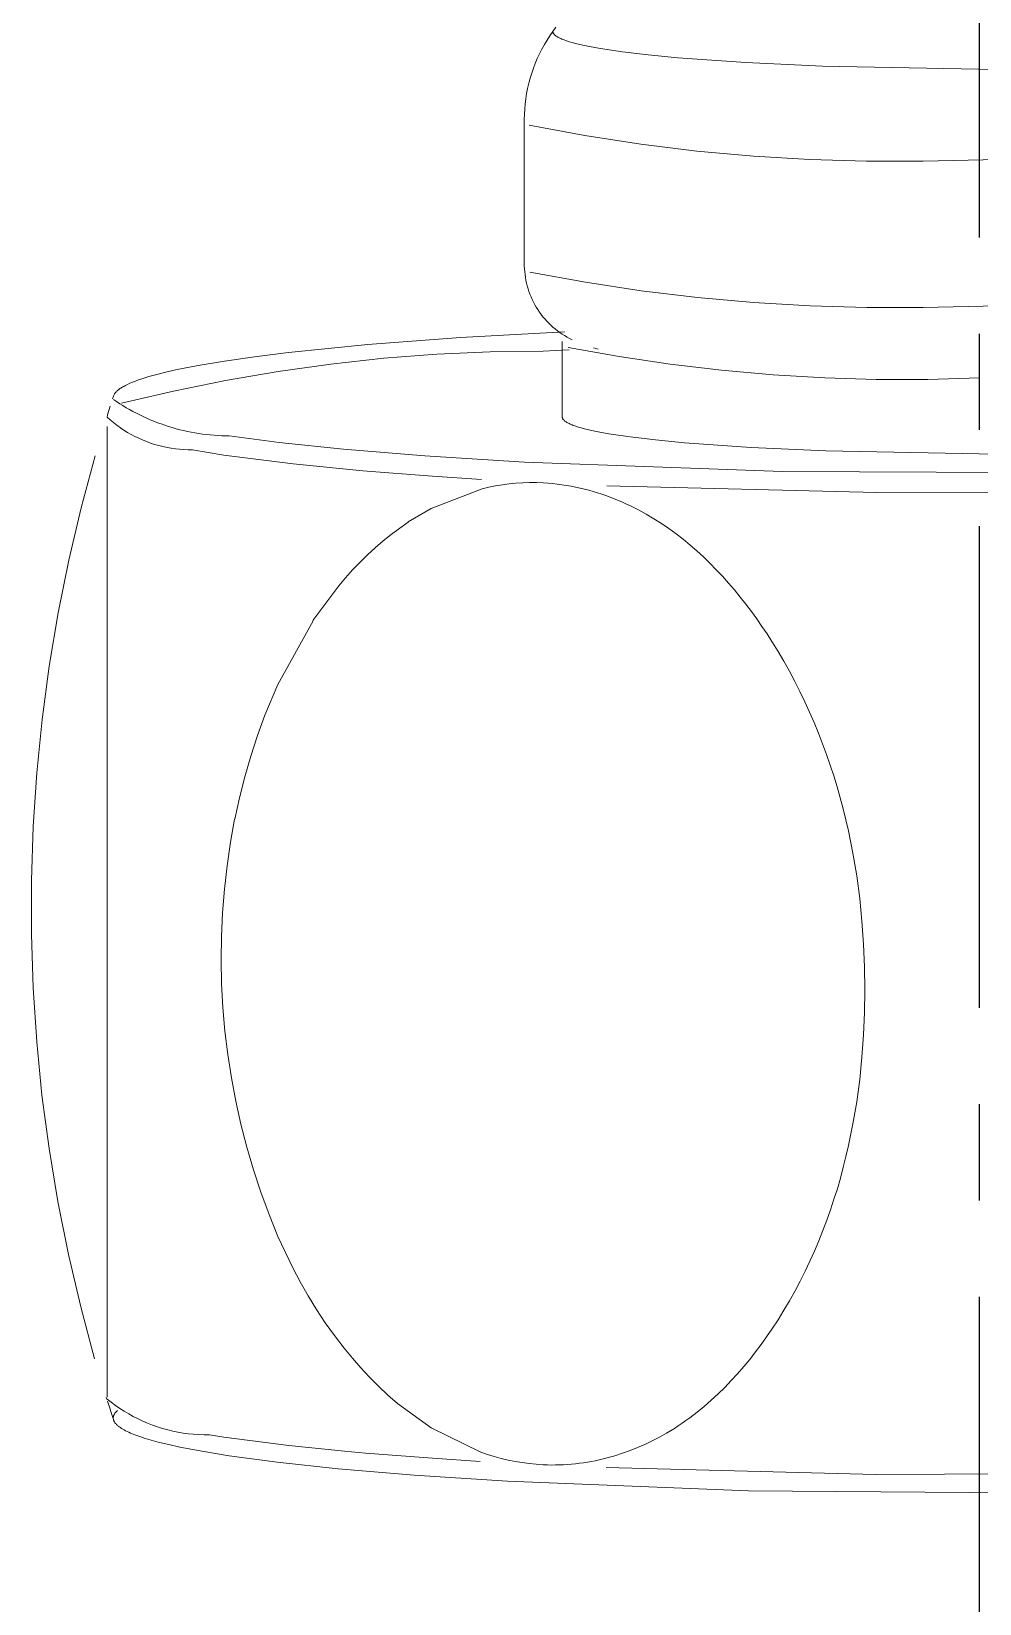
# Model space of a CAD drawing. Header units: millimetres. Extents: x 580 to 1174, y -1119 to -699.
# Drawn here: x 1019.63 to 1032.13, y -1068.07 to -1047.34 of the extents above; entities that cross this region are included whole.
import ezdxf

# ---------------------------------------------------------------- set-up
doc = ezdxf.new("R2010")
doc.units = ezdxf.units.MM
doc.header["$LTSCALE"] = 0.1
doc.linetypes.add('CENTERX2', pattern=[101.6, 63.5, -12.7, 12.7, -12.7])
doc.layers.get('0').update_dxf_attribs({"lineweight": 13})
doc.layers.add('CENTER', color=1, linetype='CENTERX2')

msp = doc.modelspace()

# ---------------------------------------------------------------- linework, layer by layer
for p, q in [((1026.391, -1047.51), (1026.426, -1047.45)), ((1026.426, -1047.45), (1026.463, -1047.392)), ((1026.463, -1047.392), (1026.502, -1047.336)), ((1026.541, -1047.281), (1026.502, -1047.336)), ((1026.502, -1047.336), (1026.503, -1047.341)), ((1026.503, -1047.341), (1026.504, -1047.347)), ((1026.504, -1047.347), (1026.506, -1047.352)), ((1026.506, -1047.352), (1026.508, -1047.358)), ((1026.508, -1047.358), (1026.511, -1047.363)), ((1026.511, -1047.363), (1026.515, -1047.369)), ((1026.515, -1047.369), (1026.52, -1047.374)), ((1026.52, -1047.374), (1026.525, -1047.38)), ((1026.525, -1047.38), (1026.531, -1047.386)), ((1026.531, -1047.386), (1026.538, -1047.391)), ((1026.538, -1047.391), (1026.546, -1047.397)), ((1026.546, -1047.397), (1026.555, -1047.402)), ((1026.555, -1047.402), (1026.564, -1047.408)), ((1026.564, -1047.408), (1026.574, -1047.414)), ((1026.574, -1047.414), (1026.585, -1047.419)), ((1026.585, -1047.419), (1026.596, -1047.425)), ((1026.596, -1047.425), (1026.609, -1047.431)), ((1026.609, -1047.431), (1026.622, -1047.436)), ((1026.622, -1047.436), (1026.636, -1047.442)), ((1026.636, -1047.442), (1026.651, -1047.448)), ((1026.651, -1047.448), (1026.684, -1047.459)), ((1026.297, -1047.694), (1026.326, -1047.631)), ((1026.326, -1047.631), (1026.357, -1047.57)), ((1026.357, -1047.57), (1026.391, -1047.51)), ((1026.684, -1047.459), (1026.72, -1047.471)), ((1026.72, -1047.471), (1026.759, -1047.482)), ((1026.759, -1047.482), (1026.802, -1047.494)), ((1026.802, -1047.494), (1026.897, -1047.516)), ((1026.897, -1047.516), (1027.007, -1047.539)), ((1027.007, -1047.539), (1027.131, -1047.561)), ((1027.131, -1047.561), (1027.419, -1047.604)), ((1027.419, -1047.604), (1027.76, -1047.645)), ((1027.76, -1047.645), (1028.15, -1047.683)), ((1026.224, -1047.887), (1026.246, -1047.822)), ((1026.246, -1047.822), (1026.27, -1047.758)), ((1026.27, -1047.758), (1026.297, -1047.694)), ((1028.15, -1047.683), (1029.049, -1047.746)), ((1029.049, -1047.746), (1030.057, -1047.792)), ((1030.057, -1047.792), (1032.821, -1047.846)), ((1026.17, -1048.087), (1026.186, -1048.02)), ((1026.186, -1048.02), (1026.204, -1047.953)), ((1026.204, -1047.953), (1026.224, -1047.887)), ((1026.138, -1048.291), (1026.147, -1048.223)), ((1026.147, -1048.223), (1026.157, -1048.154)), ((1026.157, -1048.154), (1026.17, -1048.087)), ((1026.127, -1048.497), (1026.129, -1048.428)), ((1026.129, -1048.428), (1026.132, -1048.36)), ((1026.132, -1048.36), (1026.138, -1048.291)), ((1026.127, -1048.497), (1026.127, -1050.429)), ((1026.925, -1048.71), (1026.193, -1048.574)), ((1027.662, -1048.823), (1026.925, -1048.71)), ((1028.403, -1048.913), (1027.662, -1048.823)), ((1029.146, -1048.98), (1028.403, -1048.913)), ((1029.892, -1049.025), (1029.146, -1048.98)), ((1030.638, -1049.046), (1029.892, -1049.025)), ((1031.383, -1049.045), (1030.638, -1049.046)), ((1034.336, -1048.984), (1031.383, -1049.045)), ((1026.127, -1050.429), (1026.129, -1050.467)), ((1026.129, -1050.467), (1026.132, -1050.505)), ((1026.132, -1050.505), (1026.136, -1050.543)), ((1026.136, -1050.543), (1026.141, -1050.581)), ((1026.932, -1050.643), (1026.2, -1050.51)), ((1026.141, -1050.581), (1026.148, -1050.618)), ((1026.148, -1050.618), (1026.156, -1050.656)), ((1026.156, -1050.656), (1026.165, -1050.693)), ((1026.165, -1050.693), (1026.176, -1050.729)), ((1026.176, -1050.729), (1026.188, -1050.766)), ((1026.188, -1050.766), (1026.201, -1050.801)), ((1027.668, -1050.755), (1026.932, -1050.643)), ((1028.408, -1050.844), (1027.668, -1050.755)), ((1026.201, -1050.801), (1026.215, -1050.837)), ((1026.215, -1050.837), (1026.23, -1050.872)), ((1026.23, -1050.872), (1026.247, -1050.906)), ((1026.247, -1050.906), (1026.265, -1050.94)), ((1026.265, -1050.94), (1026.284, -1050.973)), ((1026.284, -1050.973), (1026.304, -1051.005)), ((1029.15, -1050.911), (1028.408, -1050.844)), ((1029.895, -1050.955), (1029.15, -1050.911)), ((1030.64, -1050.976), (1029.895, -1050.955)), ((1031.384, -1050.975), (1030.64, -1050.976)), ((1034.336, -1050.915), (1031.384, -1050.975)), ((1026.304, -1051.005), (1026.326, -1051.037)), ((1026.326, -1051.037), (1026.348, -1051.068)), ((1026.348, -1051.068), (1026.372, -1051.098)), ((1026.372, -1051.098), (1026.396, -1051.127)), ((1026.396, -1051.127), (1026.422, -1051.156)), ((1026.422, -1051.156), (1026.448, -1051.183)), ((1026.448, -1051.183), (1026.476, -1051.21)), ((1025.286, -1051.374), (1024.063, -1051.466)), ((1026.66, -1051.297), (1025.286, -1051.374)), ((1026.476, -1051.21), (1026.504, -1051.235)), ((1026.504, -1051.235), (1026.533, -1051.26)), ((1026.533, -1051.26), (1026.563, -1051.283)), ((1026.563, -1051.283), (1026.594, -1051.306)), ((1026.594, -1051.306), (1026.626, -1051.327)), ((1026.626, -1051.327), (1026.658, -1051.348)), ((1026.658, -1051.348), (1026.691, -1051.367)), ((1026.691, -1051.367), (1026.724, -1051.385)), ((1026.724, -1051.385), (1026.759, -1051.402)), ((1023.019, -1051.57), (1022.571, -1051.626)), ((1024.063, -1051.466), (1023.019, -1051.57)), ((1024.974, -1051.594), (1024.274, -1051.647)), ((1025.676, -1051.563), (1024.974, -1051.594)), ((1026.377, -1051.553), (1025.676, -1051.563)), ((1026.377, -1051.553), (1026.72, -1051.537)), ((1026.627, -1051.425), (1026.627, -1052.421)), ((1026.706, -1051.506), (1027.375, -1051.625)), ((1027.041, -1051.509), (1027.1, -1051.526)), ((1021.53, -1051.8), (1021.401, -1051.829)), ((1021.827, -1051.741), (1021.53, -1051.8)), ((1022.173, -1051.683), (1021.827, -1051.741)), ((1022.571, -1051.626), (1022.173, -1051.683)), ((1023.576, -1051.722), (1022.881, -1051.819)), ((1024.274, -1051.647), (1023.576, -1051.722)), ((1027.375, -1051.625), (1028.049, -1051.725)), ((1028.049, -1051.725), (1028.726, -1051.805)), ((1028.726, -1051.805), (1029.405, -1051.865)), ((1020.855, -1052.012), (1020.842, -1052.019)), ((1020.868, -1052.005), (1020.855, -1052.012)), ((1020.897, -1051.99), (1020.868, -1052.005)), ((1020.929, -1051.976), (1020.897, -1051.99)), ((1020.964, -1051.961), (1020.929, -1051.976)), ((1021.001, -1051.947), (1020.964, -1051.961)), ((1021.041, -1051.932), (1021.001, -1051.947)), ((1021.084, -1051.918), (1021.041, -1051.932)), ((1021.178, -1051.888), (1021.084, -1051.918)), ((1021.283, -1051.859), (1021.178, -1051.888)), ((1021.401, -1051.829), (1021.283, -1051.859)), ((1022.189, -1051.938), (1021.501, -1052.078)), ((1022.881, -1051.819), (1022.189, -1051.938)), ((1029.405, -1051.865), (1030.086, -1051.905)), ((1030.086, -1051.905), (1030.767, -1051.925)), ((1030.767, -1051.925), (1031.448, -1051.925)), ((1031.448, -1051.925), (1032.127, -1051.904)), ((1020.713, -1052.144), (1020.7, -1052.183)), ((1020.71, -1052.189), (1020.752, -1052.217)), ((1020.715, -1052.137), (1020.712, -1052.144)), ((1020.718, -1052.131), (1020.715, -1052.137)), ((1020.721, -1052.124), (1020.718, -1052.131)), ((1020.725, -1052.117), (1020.721, -1052.124)), ((1020.73, -1052.11), (1020.725, -1052.117)), ((1020.735, -1052.103), (1020.73, -1052.11)), ((1020.74, -1052.096), (1020.735, -1052.103)), ((1020.747, -1052.089), (1020.74, -1052.096)), ((1020.753, -1052.082), (1020.747, -1052.089)), ((1020.752, -1052.217), (1020.794, -1052.245)), ((1020.761, -1052.076), (1020.753, -1052.082)), ((1020.769, -1052.069), (1020.761, -1052.076)), ((1020.777, -1052.062), (1020.769, -1052.069)), ((1020.787, -1052.054), (1020.777, -1052.062)), ((1020.796, -1052.047), (1020.787, -1052.054)), ((1020.807, -1052.04), (1020.796, -1052.047)), ((1020.818, -1052.033), (1020.807, -1052.04)), ((1020.829, -1052.026), (1020.818, -1052.033)), ((1021.501, -1052.078), (1020.818, -1052.239)), ((1020.842, -1052.019), (1020.829, -1052.026)), ((1020.631, -1052.396), (1020.627, -1052.421)), ((1020.627, -1052.421), (1020.669, -1052.459)), ((1020.669, -1052.278), (1020.632, -1052.393)), ((1020.794, -1052.245), (1020.836, -1052.271)), ((1020.836, -1052.271), (1020.879, -1052.298)), ((1020.879, -1052.298), (1020.923, -1052.323)), ((1020.923, -1052.323), (1020.968, -1052.347)), ((1020.968, -1052.347), (1021.013, -1052.371)), ((1021.013, -1052.371), (1021.058, -1052.394)), ((1021.058, -1052.394), (1021.104, -1052.416)), ((1021.104, -1052.416), (1021.15, -1052.437)), ((1026.627, -1052.421), (1026.628, -1052.426)), ((1026.628, -1052.426), (1026.629, -1052.432)), ((1020.627, -1052.699), (1020.627, -1052.548)), ((1020.669, -1052.459), (1020.712, -1052.494)), ((1020.712, -1052.494), (1020.757, -1052.529)), ((1020.757, -1052.529), (1020.802, -1052.562)), ((1020.802, -1052.562), (1020.848, -1052.593)), ((1020.848, -1052.593), (1020.896, -1052.623)), ((1020.896, -1052.623), (1020.945, -1052.651)), ((1021.15, -1052.437), (1021.197, -1052.458)), ((1021.197, -1052.458), (1021.245, -1052.477)), ((1021.245, -1052.477), (1021.292, -1052.496)), ((1021.292, -1052.496), (1021.34, -1052.513)), ((1021.34, -1052.513), (1021.389, -1052.53)), ((1021.389, -1052.53), (1021.437, -1052.546)), ((1021.437, -1052.546), (1021.486, -1052.561)), ((1021.486, -1052.561), (1021.536, -1052.575)), ((1021.536, -1052.575), (1021.585, -1052.588)), ((1021.585, -1052.588), (1021.635, -1052.6)), ((1021.635, -1052.6), (1021.685, -1052.611)), ((1021.685, -1052.611), (1021.735, -1052.621)), ((1021.735, -1052.621), (1021.785, -1052.63)), ((1021.785, -1052.63), (1021.836, -1052.638)), ((1026.629, -1052.432), (1026.631, -1052.437)), ((1026.631, -1052.437), (1026.633, -1052.442)), ((1026.633, -1052.442), (1026.636, -1052.448)), ((1026.636, -1052.448), (1026.64, -1052.453)), ((1026.64, -1052.453), (1026.644, -1052.459)), ((1026.644, -1052.459), (1026.65, -1052.464)), ((1026.65, -1052.464), (1026.656, -1052.47)), ((1026.656, -1052.47), (1026.663, -1052.475)), ((1026.663, -1052.475), (1026.67, -1052.481)), ((1026.67, -1052.481), (1026.678, -1052.486)), ((1026.678, -1052.486), (1026.687, -1052.492)), ((1026.687, -1052.492), (1026.697, -1052.497)), ((1026.697, -1052.497), (1026.708, -1052.503)), ((1026.708, -1052.503), (1026.719, -1052.508)), ((1026.719, -1052.508), (1026.732, -1052.514)), ((1026.732, -1052.514), (1026.745, -1052.519)), ((1026.745, -1052.519), (1026.758, -1052.525)), ((1026.758, -1052.525), (1026.773, -1052.531)), ((1026.773, -1052.531), (1026.805, -1052.542)), ((1026.805, -1052.542), (1026.84, -1052.553)), ((1026.84, -1052.553), (1026.878, -1052.564)), ((1026.878, -1052.564), (1026.92, -1052.575)), ((1026.92, -1052.575), (1027.014, -1052.598)), ((1027.014, -1052.598), (1027.121, -1052.62)), ((1027.121, -1052.62), (1027.242, -1052.641)), ((1020.627, -1053.112), (1020.627, -1052.699)), ((1020.945, -1052.651), (1020.994, -1052.677)), ((1020.994, -1052.677), (1021.045, -1052.701)), ((1021.045, -1052.701), (1021.096, -1052.724)), ((1021.096, -1052.724), (1021.148, -1052.745)), ((1021.148, -1052.745), (1021.2, -1052.765)), ((1021.2, -1052.765), (1021.254, -1052.782)), ((1021.254, -1052.782), (1021.308, -1052.797)), ((1021.308, -1052.797), (1021.362, -1052.811)), ((1021.362, -1052.811), (1021.417, -1052.823)), ((1021.417, -1052.823), (1021.472, -1052.833)), ((1021.472, -1052.833), (1021.527, -1052.841)), ((1021.527, -1052.841), (1021.583, -1052.847)), ((1021.836, -1052.638), (1021.886, -1052.645)), ((1021.886, -1052.645), (1021.936, -1052.651)), ((1021.936, -1052.651), (1021.987, -1052.657)), ((1021.987, -1052.657), (1022.037, -1052.661)), ((1022.037, -1052.661), (1022.088, -1052.664)), ((1022.088, -1052.664), (1022.138, -1052.667)), ((1022.138, -1052.667), (1022.188, -1052.668)), ((1022.188, -1052.668), (1022.238, -1052.668)), ((1022.238, -1052.668), (1022.897, -1052.757)), ((1022.897, -1052.757), (1023.745, -1052.847)), ((1027.242, -1052.641), (1027.524, -1052.683)), ((1027.524, -1052.683), (1027.858, -1052.723)), ((1027.858, -1052.723), (1028.238, -1052.76)), ((1028.238, -1052.76), (1029.118, -1052.822)), ((1029.118, -1052.822), (1030.103, -1052.867)), ((1020.469, -1052.934), (1020.284, -1053.619)), ((1021.583, -1052.847), (1021.639, -1052.851)), ((1021.639, -1052.851), (1021.695, -1052.853)), ((1021.695, -1052.853), (1021.751, -1052.853)), ((1022.168, -1052.922), (1021.751, -1052.853)), ((1022.168, -1052.922), (1023.082, -1053.039)), ((1023.082, -1053.039), (1023.998, -1053.132)), ((1023.745, -1052.847), (1024.814, -1052.935)), ((1024.814, -1052.935), (1026.129, -1053.018)), ((1026.129, -1053.018), (1029.531, -1053.14)), ((1030.103, -1052.867), (1032.805, -1052.92)), ((1020.627, -1054.602), (1020.627, -1053.112)), ((1023.998, -1053.132), (1024.916, -1053.202)), ((1025.561, -1053.244), (1024.916, -1053.202)), ((1029.531, -1053.14), (1033.743, -1053.156)), ((1025.573, -1053.368), (1024.899, -1053.628)), ((1025.66, -1053.347), (1025.572, -1053.368)), ((1025.749, -1053.33), (1025.66, -1053.347)), ((1025.838, -1053.315), (1025.749, -1053.33)), ((1025.927, -1053.303), (1025.838, -1053.315)), ((1026.017, -1053.295), (1025.927, -1053.303)), ((1026.107, -1053.289), (1026.017, -1053.295)), ((1026.197, -1053.286), (1026.107, -1053.289)), ((1026.287, -1053.286), (1026.197, -1053.286)), ((1026.377, -1053.289), (1026.287, -1053.286)), ((1026.44, -1053.294), (1026.377, -1053.289)), ((1026.501, -1053.299), (1026.44, -1053.294)), ((1026.562, -1053.306), (1026.501, -1053.299)), ((1026.623, -1053.314), (1026.562, -1053.306)), ((1026.683, -1053.324), (1026.623, -1053.314)), ((1026.743, -1053.334), (1026.683, -1053.324)), ((1026.802, -1053.346), (1026.743, -1053.334)), ((1026.861, -1053.358), (1026.802, -1053.346)), ((1026.919, -1053.372), (1026.861, -1053.358)), ((1026.977, -1053.387), (1026.919, -1053.372)), ((1027.034, -1053.403), (1026.977, -1053.387)), ((1027.091, -1053.42), (1027.034, -1053.403)), ((1027.147, -1053.438), (1027.091, -1053.42)), ((1027.203, -1053.458), (1027.147, -1053.438)), ((1027.259, -1053.478), (1027.203, -1053.458)), ((1030.769, -1053.416), (1027.215, -1053.327)), ((1034.324, -1053.404), (1030.769, -1053.416)), ((1020.284, -1053.619), (1020.121, -1054.31)), ((1024.899, -1053.628), (1024.598, -1053.805)), ((1027.313, -1053.499), (1027.259, -1053.478)), ((1027.368, -1053.521), (1027.313, -1053.499)), ((1027.422, -1053.544), (1027.368, -1053.521)), ((1027.475, -1053.569), (1027.422, -1053.544)), ((1027.528, -1053.594), (1027.475, -1053.569)), ((1027.581, -1053.62), (1027.528, -1053.594)), ((1027.633, -1053.646), (1027.581, -1053.62)), ((1027.735, -1053.703), (1027.633, -1053.646)), ((1024.598, -1053.806), (1024.484, -1053.886)), ((1027.836, -1053.763), (1027.735, -1053.703)), ((1027.935, -1053.826), (1027.836, -1053.763)), ((1028.032, -1053.892), (1027.935, -1053.826)), ((1024.265, -1054.056), (1024.16, -1054.147)), ((1024.373, -1053.969), (1024.265, -1054.056)), ((1024.484, -1053.886), (1024.373, -1053.969)), ((1028.127, -1053.962), (1028.032, -1053.892)), ((1028.22, -1054.034), (1028.127, -1053.962)), ((1028.311, -1054.109), (1028.22, -1054.034)), ((1024.058, -1054.24), (1023.958, -1054.338)), ((1024.16, -1054.147), (1024.058, -1054.24)), ((1028.4, -1054.187), (1028.311, -1054.109)), ((1028.488, -1054.267), (1028.4, -1054.187)), ((1028.573, -1054.35), (1028.488, -1054.267)), ((1020.121, -1054.31), (1019.982, -1055.005)), ((1023.863, -1054.438), (1023.77, -1054.542)), ((1023.958, -1054.338), (1023.863, -1054.438)), ((1028.657, -1054.435), (1028.573, -1054.35)), ((1028.739, -1054.522), (1028.657, -1054.435)), ((1020.627, -1054.697), (1020.627, -1054.602)), ((1020.627, -1054.951), (1020.627, -1054.697)), ((1023.68, -1054.647), (1023.341, -1055.106)), ((1023.77, -1054.542), (1023.681, -1054.648)), ((1028.819, -1054.611), (1028.739, -1054.522)), ((1028.897, -1054.702), (1028.819, -1054.611)), ((1028.973, -1054.795), (1028.897, -1054.702)), ((1029.047, -1054.89), (1028.973, -1054.795)), ((1029.12, -1054.986), (1029.047, -1054.89)), ((1019.982, -1055.005), (1019.865, -1055.705)), ((1020.627, -1055.608), (1020.627, -1054.951)), ((1023.343, -1055.107), (1022.878, -1055.948)), ((1029.19, -1055.084), (1029.12, -1054.986)), ((1029.259, -1055.182), (1029.19, -1055.084)), ((1029.326, -1055.282), (1029.259, -1055.182)), ((1029.391, -1055.383), (1029.326, -1055.282)), ((1029.471, -1055.512), (1029.391, -1055.383)), ((1029.547, -1055.642), (1029.471, -1055.512)), ((1019.865, -1055.705), (1019.772, -1056.409)), ((1020.627, -1057.041), (1020.627, -1055.608)), ((1029.621, -1055.774), (1029.547, -1055.642)), ((1022.878, -1055.948), (1022.706, -1056.354)), ((1029.692, -1055.907), (1029.621, -1055.774)), ((1029.76, -1056.041), (1029.692, -1055.907)), ((1029.826, -1056.177), (1029.76, -1056.041)), ((1022.707, -1056.354), (1022.609, -1056.622)), ((1029.888, -1056.313), (1029.826, -1056.177)), ((1029.948, -1056.451), (1029.888, -1056.313)), ((1019.772, -1056.409), (1019.701, -1057.115)), ((1030.005, -1056.59), (1029.948, -1056.451)), ((1022.609, -1056.622), (1022.52, -1056.894)), ((1030.059, -1056.729), (1030.005, -1056.59)), ((1030.111, -1056.87), (1030.059, -1056.729)), ((1022.52, -1056.894), (1022.441, -1057.168)), ((1030.16, -1057.012), (1030.111, -1056.87)), ((1019.701, -1057.115), (1019.654, -1057.823)), ((1020.628, -1057.722), (1020.628, -1057.041)), ((1022.441, -1057.168), (1022.372, -1057.445)), ((1030.206, -1057.155), (1030.16, -1057.012)), ((1030.25, -1057.298), (1030.206, -1057.155)), ((1030.291, -1057.442), (1030.25, -1057.298)), ((1022.372, -1057.445), (1022.312, -1057.724)), ((1030.329, -1057.587), (1030.291, -1057.442)), ((1030.399, -1057.88), (1030.329, -1057.587)), ((1020.627, -1058.925), (1020.627, -1057.722)), ((1022.308, -1057.723), (1022.253, -1058.03)), ((1019.654, -1057.823), (1019.631, -1058.532)), ((1030.458, -1058.174), (1030.399, -1057.88)), ((1022.253, -1058.03), (1022.208, -1058.339)), ((1030.508, -1058.472), (1030.458, -1058.174)), ((1022.208, -1058.339), (1022.173, -1058.649)), ((1019.631, -1058.532), (1019.63, -1059.242)), ((1022.173, -1058.649), (1022.149, -1058.96)), ((1030.548, -1058.77), (1030.508, -1058.472)), ((1030.578, -1059.071), (1030.548, -1058.77)), ((1020.627, -1059.429), (1020.627, -1058.925)), ((1022.149, -1058.96), (1022.135, -1059.272)), ((1019.63, -1059.242), (1019.653, -1059.951)), ((1022.135, -1059.272), (1022.131, -1059.584)), ((1030.6, -1059.373), (1030.578, -1059.071)), ((1020.627, -1062.888), (1020.627, -1059.429)), ((1030.613, -1059.675), (1030.6, -1059.373)), ((1022.131, -1059.584), (1022.137, -1059.896)), ((1030.617, -1059.978), (1030.613, -1059.675)), ((1019.653, -1059.951), (1019.7, -1060.659)), ((1022.137, -1059.896), (1022.154, -1060.208)), ((1030.612, -1060.274), (1030.617, -1059.978)), ((1022.154, -1060.208), (1022.181, -1060.519)), ((1030.6, -1060.57), (1030.612, -1060.274)), ((1019.7, -1060.659), (1019.769, -1061.365)), ((1022.181, -1060.519), (1022.218, -1060.828)), ((1030.578, -1060.865), (1030.6, -1060.57)), ((1022.218, -1060.828), (1022.266, -1061.137)), ((1030.548, -1061.159), (1030.578, -1060.865)), ((1022.266, -1061.137), (1022.324, -1061.444)), ((1030.508, -1061.451), (1030.548, -1061.159)), ((1019.769, -1061.365), (1019.862, -1062.069)), ((1022.324, -1061.444), (1022.391, -1061.748)), ((1030.459, -1061.742), (1030.508, -1061.451)), ((1022.391, -1061.748), (1022.469, -1062.05)), ((1030.401, -1062.03), (1030.459, -1061.742)), ((1019.862, -1062.069), (1019.978, -1062.769)), ((1022.469, -1062.05), (1022.557, -1062.35)), ((1030.332, -1062.315), (1030.367, -1062.173)), ((1030.367, -1062.173), (1030.401, -1062.03)), ((1022.557, -1062.35), (1022.654, -1062.646)), ((1030.294, -1062.457), (1030.332, -1062.315)), ((1030.253, -1062.598), (1030.294, -1062.457)), ((1019.978, -1062.769), (1020.117, -1063.464)), ((1022.654, -1062.646), (1022.762, -1062.939)), ((1030.163, -1062.876), (1030.209, -1062.737)), ((1030.209, -1062.737), (1030.253, -1062.598)), ((1020.627, -1063.707), (1020.628, -1062.888)), ((1022.762, -1062.939), (1022.879, -1063.229)), ((1030.115, -1063.014), (1030.163, -1062.876)), ((1030.009, -1063.287), (1030.063, -1063.151)), ((1030.063, -1063.151), (1030.115, -1063.014)), ((1022.879, -1063.229), (1023.075, -1063.642)), ((1029.952, -1063.421), (1030.009, -1063.287)), ((1020.117, -1063.464), (1020.279, -1064.155)), ((1029.829, -1063.687), (1029.892, -1063.555)), ((1029.892, -1063.555), (1029.952, -1063.421)), ((1020.627, -1065.349), (1020.627, -1063.707)), ((1023.074, -1063.643), (1023.172, -1063.828)), ((1023.172, -1063.828), (1023.276, -1064.011)), ((1029.695, -1063.947), (1029.763, -1063.817)), ((1029.763, -1063.817), (1029.829, -1063.687)), ((1023.276, -1064.011), (1023.386, -1064.19)), ((1029.623, -1064.075), (1029.695, -1063.947)), ((1020.279, -1064.155), (1020.463, -1064.841)), ((1023.386, -1064.19), (1023.502, -1064.365)), ((1029.471, -1064.326), (1029.549, -1064.201)), ((1029.549, -1064.201), (1029.623, -1064.075)), ((1023.502, -1064.365), (1023.625, -1064.536)), ((1029.321, -1064.552), (1029.391, -1064.45)), ((1029.391, -1064.45), (1029.471, -1064.326)), ((1023.625, -1064.536), (1023.752, -1064.703)), ((1029.175, -1064.751), (1029.249, -1064.652)), ((1029.249, -1064.652), (1029.321, -1064.552)), ((1023.753, -1064.702), (1023.86, -1064.833)), ((1023.86, -1064.833), (1023.971, -1064.961)), ((1029.02, -1064.944), (1029.098, -1064.849)), ((1029.098, -1064.849), (1029.175, -1064.751)), ((1023.971, -1064.961), (1024.086, -1065.085)), ((1028.855, -1065.129), (1028.939, -1065.038)), ((1028.939, -1065.038), (1029.02, -1064.944)), ((1024.086, -1065.085), (1024.206, -1065.204)), ((1024.206, -1065.204), (1024.33, -1065.32)), ((1028.682, -1065.304), (1028.77, -1065.218)), ((1028.77, -1065.218), (1028.855, -1065.129)), ((1020.617, -1065.352), (1020.624, -1065.373)), ((1020.682, -1065.415), (1020.627, -1065.372)), ((1020.632, -1065.399), (1020.71, -1065.64)), ((1020.737, -1065.457), (1020.682, -1065.415)), ((1020.795, -1065.496), (1020.737, -1065.457)), ((1024.33, -1065.32), (1024.457, -1065.431)), ((1024.457, -1065.432), (1024.897, -1065.751)), ((1028.404, -1065.547), (1028.499, -1065.469)), ((1028.499, -1065.469), (1028.592, -1065.388)), ((1028.592, -1065.388), (1028.682, -1065.304)), ((1020.708, -1065.618), (1020.709, -1065.613)), ((1020.708, -1065.624), (1020.708, -1065.618)), ((1020.709, -1065.63), (1020.708, -1065.624)), ((1020.709, -1065.613), (1020.71, -1065.607)), ((1020.709, -1065.635), (1020.709, -1065.63)), ((1020.71, -1065.641), (1020.709, -1065.635)), ((1020.71, -1065.607), (1020.711, -1065.601)), ((1020.712, -1065.646), (1020.71, -1065.641)), ((1020.711, -1065.601), (1020.713, -1065.595)), ((1020.714, -1065.652), (1020.712, -1065.646)), ((1020.713, -1065.595), (1020.714, -1065.59)), ((1020.714, -1065.59), (1020.717, -1065.584)), ((1020.716, -1065.658), (1020.714, -1065.652)), ((1020.718, -1065.663), (1020.716, -1065.658)), ((1020.717, -1065.584), (1020.72, -1065.578)), ((1020.721, -1065.669), (1020.718, -1065.663)), ((1020.72, -1065.578), (1020.723, -1065.572)), ((1020.724, -1065.674), (1020.721, -1065.669)), ((1020.723, -1065.572), (1020.726, -1065.566)), ((1020.728, -1065.68), (1020.724, -1065.674)), ((1020.726, -1065.566), (1020.73, -1065.56)), ((1020.731, -1065.685), (1020.728, -1065.68)), ((1020.73, -1065.56), (1020.735, -1065.555)), ((1020.735, -1065.691), (1020.731, -1065.685)), ((1020.735, -1065.555), (1020.739, -1065.549)), ((1020.74, -1065.696), (1020.735, -1065.691)), ((1020.739, -1065.549), (1020.745, -1065.543)), ((1020.745, -1065.701), (1020.74, -1065.696)), ((1020.745, -1065.543), (1020.75, -1065.537)), ((1020.75, -1065.537), (1020.756, -1065.531)), ((1020.756, -1065.531), (1020.763, -1065.525)), ((1020.853, -1065.534), (1020.795, -1065.496)), ((1020.913, -1065.569), (1020.853, -1065.534)), ((1020.973, -1065.603), (1020.913, -1065.569)), ((1021.035, -1065.635), (1020.973, -1065.603)), ((1021.098, -1065.664), (1021.035, -1065.635)), ((1021.162, -1065.691), (1021.098, -1065.664)), ((1021.227, -1065.716), (1021.162, -1065.691)), ((1028.156, -1065.726), (1028.207, -1065.692)), ((1028.207, -1065.692), (1028.257, -1065.657)), ((1028.257, -1065.657), (1028.307, -1065.621)), ((1028.307, -1065.621), (1028.404, -1065.547)), ((1020.75, -1065.707), (1020.745, -1065.701)), ((1020.755, -1065.712), (1020.75, -1065.707)), ((1020.761, -1065.717), (1020.755, -1065.712)), ((1020.767, -1065.723), (1020.761, -1065.717)), ((1020.773, -1065.728), (1020.767, -1065.723)), ((1020.78, -1065.733), (1020.773, -1065.728)), ((1020.787, -1065.739), (1020.78, -1065.733)), ((1020.794, -1065.744), (1020.787, -1065.739)), ((1020.802, -1065.749), (1020.794, -1065.744)), ((1020.809, -1065.754), (1020.802, -1065.749)), ((1020.818, -1065.759), (1020.809, -1065.754)), ((1020.835, -1065.77), (1020.818, -1065.759)), ((1020.853, -1065.78), (1020.835, -1065.77)), ((1020.872, -1065.79), (1020.853, -1065.78)), ((1020.892, -1065.8), (1020.872, -1065.79)), ((1020.913, -1065.81), (1020.892, -1065.8)), ((1020.936, -1065.82), (1020.913, -1065.81)), ((1020.959, -1065.829), (1020.936, -1065.82)), ((1021.008, -1065.849), (1020.959, -1065.829)), ((1021.06, -1065.867), (1021.008, -1065.849)), ((1021.116, -1065.886), (1021.06, -1065.867)), ((1021.176, -1065.904), (1021.116, -1065.886)), ((1021.302, -1065.939), (1021.176, -1065.904)), ((1021.292, -1065.739), (1021.227, -1065.716)), ((1021.359, -1065.76), (1021.292, -1065.739)), ((1021.426, -1065.778), (1021.359, -1065.76)), ((1021.493, -1065.794), (1021.426, -1065.778)), ((1021.561, -1065.808), (1021.493, -1065.794)), ((1021.63, -1065.82), (1021.561, -1065.808)), ((1021.699, -1065.829), (1021.63, -1065.82)), ((1021.768, -1065.836), (1021.699, -1065.829)), ((1021.837, -1065.841), (1021.768, -1065.836)), ((1021.906, -1065.843), (1021.837, -1065.841)), ((1021.976, -1065.843), (1021.906, -1065.843)), ((1022.168, -1065.873), (1021.976, -1065.843)), ((1022.853, -1065.964), (1022.168, -1065.873)), ((1024.897, -1065.751), (1025.553, -1066.072)), ((1027.813, -1065.924), (1027.907, -1065.875)), ((1027.907, -1065.875), (1028, -1065.823)), ((1028, -1065.823), (1028.053, -1065.792)), ((1028.053, -1065.792), (1028.105, -1065.76)), ((1028.105, -1065.76), (1028.156, -1065.726)), ((1021.44, -1065.972), (1021.302, -1065.939)), ((1021.586, -1066.005), (1021.44, -1065.972)), ((1021.901, -1066.065), (1021.586, -1066.005)), ((1022.238, -1066.12), (1021.901, -1066.065)), ((1023.024, -1065.984), (1022.853, -1065.964)), ((1023.755, -1066.059), (1023.024, -1065.984)), ((1024.033, -1066.084), (1023.755, -1066.059)), ((1024.916, -1066.152), (1024.033, -1066.084)), ((1025.552, -1066.073), (1025.641, -1066.103)), ((1025.641, -1066.103), (1025.731, -1066.131)), ((1027.32, -1066.12), (1027.421, -1066.087)), ((1027.421, -1066.087), (1027.521, -1066.052)), ((1027.521, -1066.052), (1027.62, -1066.012)), ((1027.62, -1066.012), (1027.717, -1065.97)), ((1027.717, -1065.97), (1027.813, -1065.924)), ((1022.867, -1066.204), (1022.238, -1066.12)), ((1023.671, -1066.291), (1022.867, -1066.204)), ((1024.675, -1066.376), (1023.671, -1066.291)), ((1025.545, -1066.194), (1024.916, -1066.152)), ((1025.731, -1066.131), (1025.822, -1066.156)), ((1025.822, -1066.156), (1025.913, -1066.177)), ((1025.913, -1066.177), (1026.005, -1066.196)), ((1026.005, -1066.196), (1026.097, -1066.211)), ((1026.097, -1066.211), (1026.19, -1066.224)), ((1026.19, -1066.224), (1026.284, -1066.233)), ((1026.284, -1066.233), (1026.377, -1066.24)), ((1026.377, -1066.24), (1026.431, -1066.242)), ((1026.431, -1066.242), (1026.484, -1066.243)), ((1026.484, -1066.243), (1026.537, -1066.242)), ((1026.537, -1066.242), (1026.59, -1066.241)), ((1026.59, -1066.241), (1026.643, -1066.239)), ((1026.643, -1066.239), (1026.696, -1066.236)), ((1026.696, -1066.236), (1026.748, -1066.231)), ((1026.748, -1066.231), (1026.801, -1066.226)), ((1026.801, -1066.226), (1026.854, -1066.22)), ((1026.854, -1066.22), (1026.906, -1066.212)), ((1026.906, -1066.212), (1026.959, -1066.204)), ((1026.959, -1066.204), (1027.011, -1066.195)), ((1027.011, -1066.195), (1027.063, -1066.185)), ((1027.063, -1066.185), (1027.115, -1066.174)), ((1027.115, -1066.174), (1027.166, -1066.161)), ((1027.166, -1066.161), (1027.218, -1066.148)), ((1030.762, -1066.367), (1027.204, -1066.277)), ((1027.218, -1066.148), (1027.269, -1066.134)), ((1027.269, -1066.134), (1027.32, -1066.12)), ((1025.905, -1066.457), (1024.675, -1066.376)), ((1029.08, -1066.581), (1025.905, -1066.457)), ((1034.32, -1066.354), (1030.762, -1066.367)), ((1033.053, -1066.614), (1029.08, -1066.581))]:
    msp.add_line(p, q)
at = {"layer": 'CENTER'}
msp.add_line((1032.127, -1070.372), (1032.127, -1025.268), dxfattribs=at)

doc.saveas('drawing.dxf')
